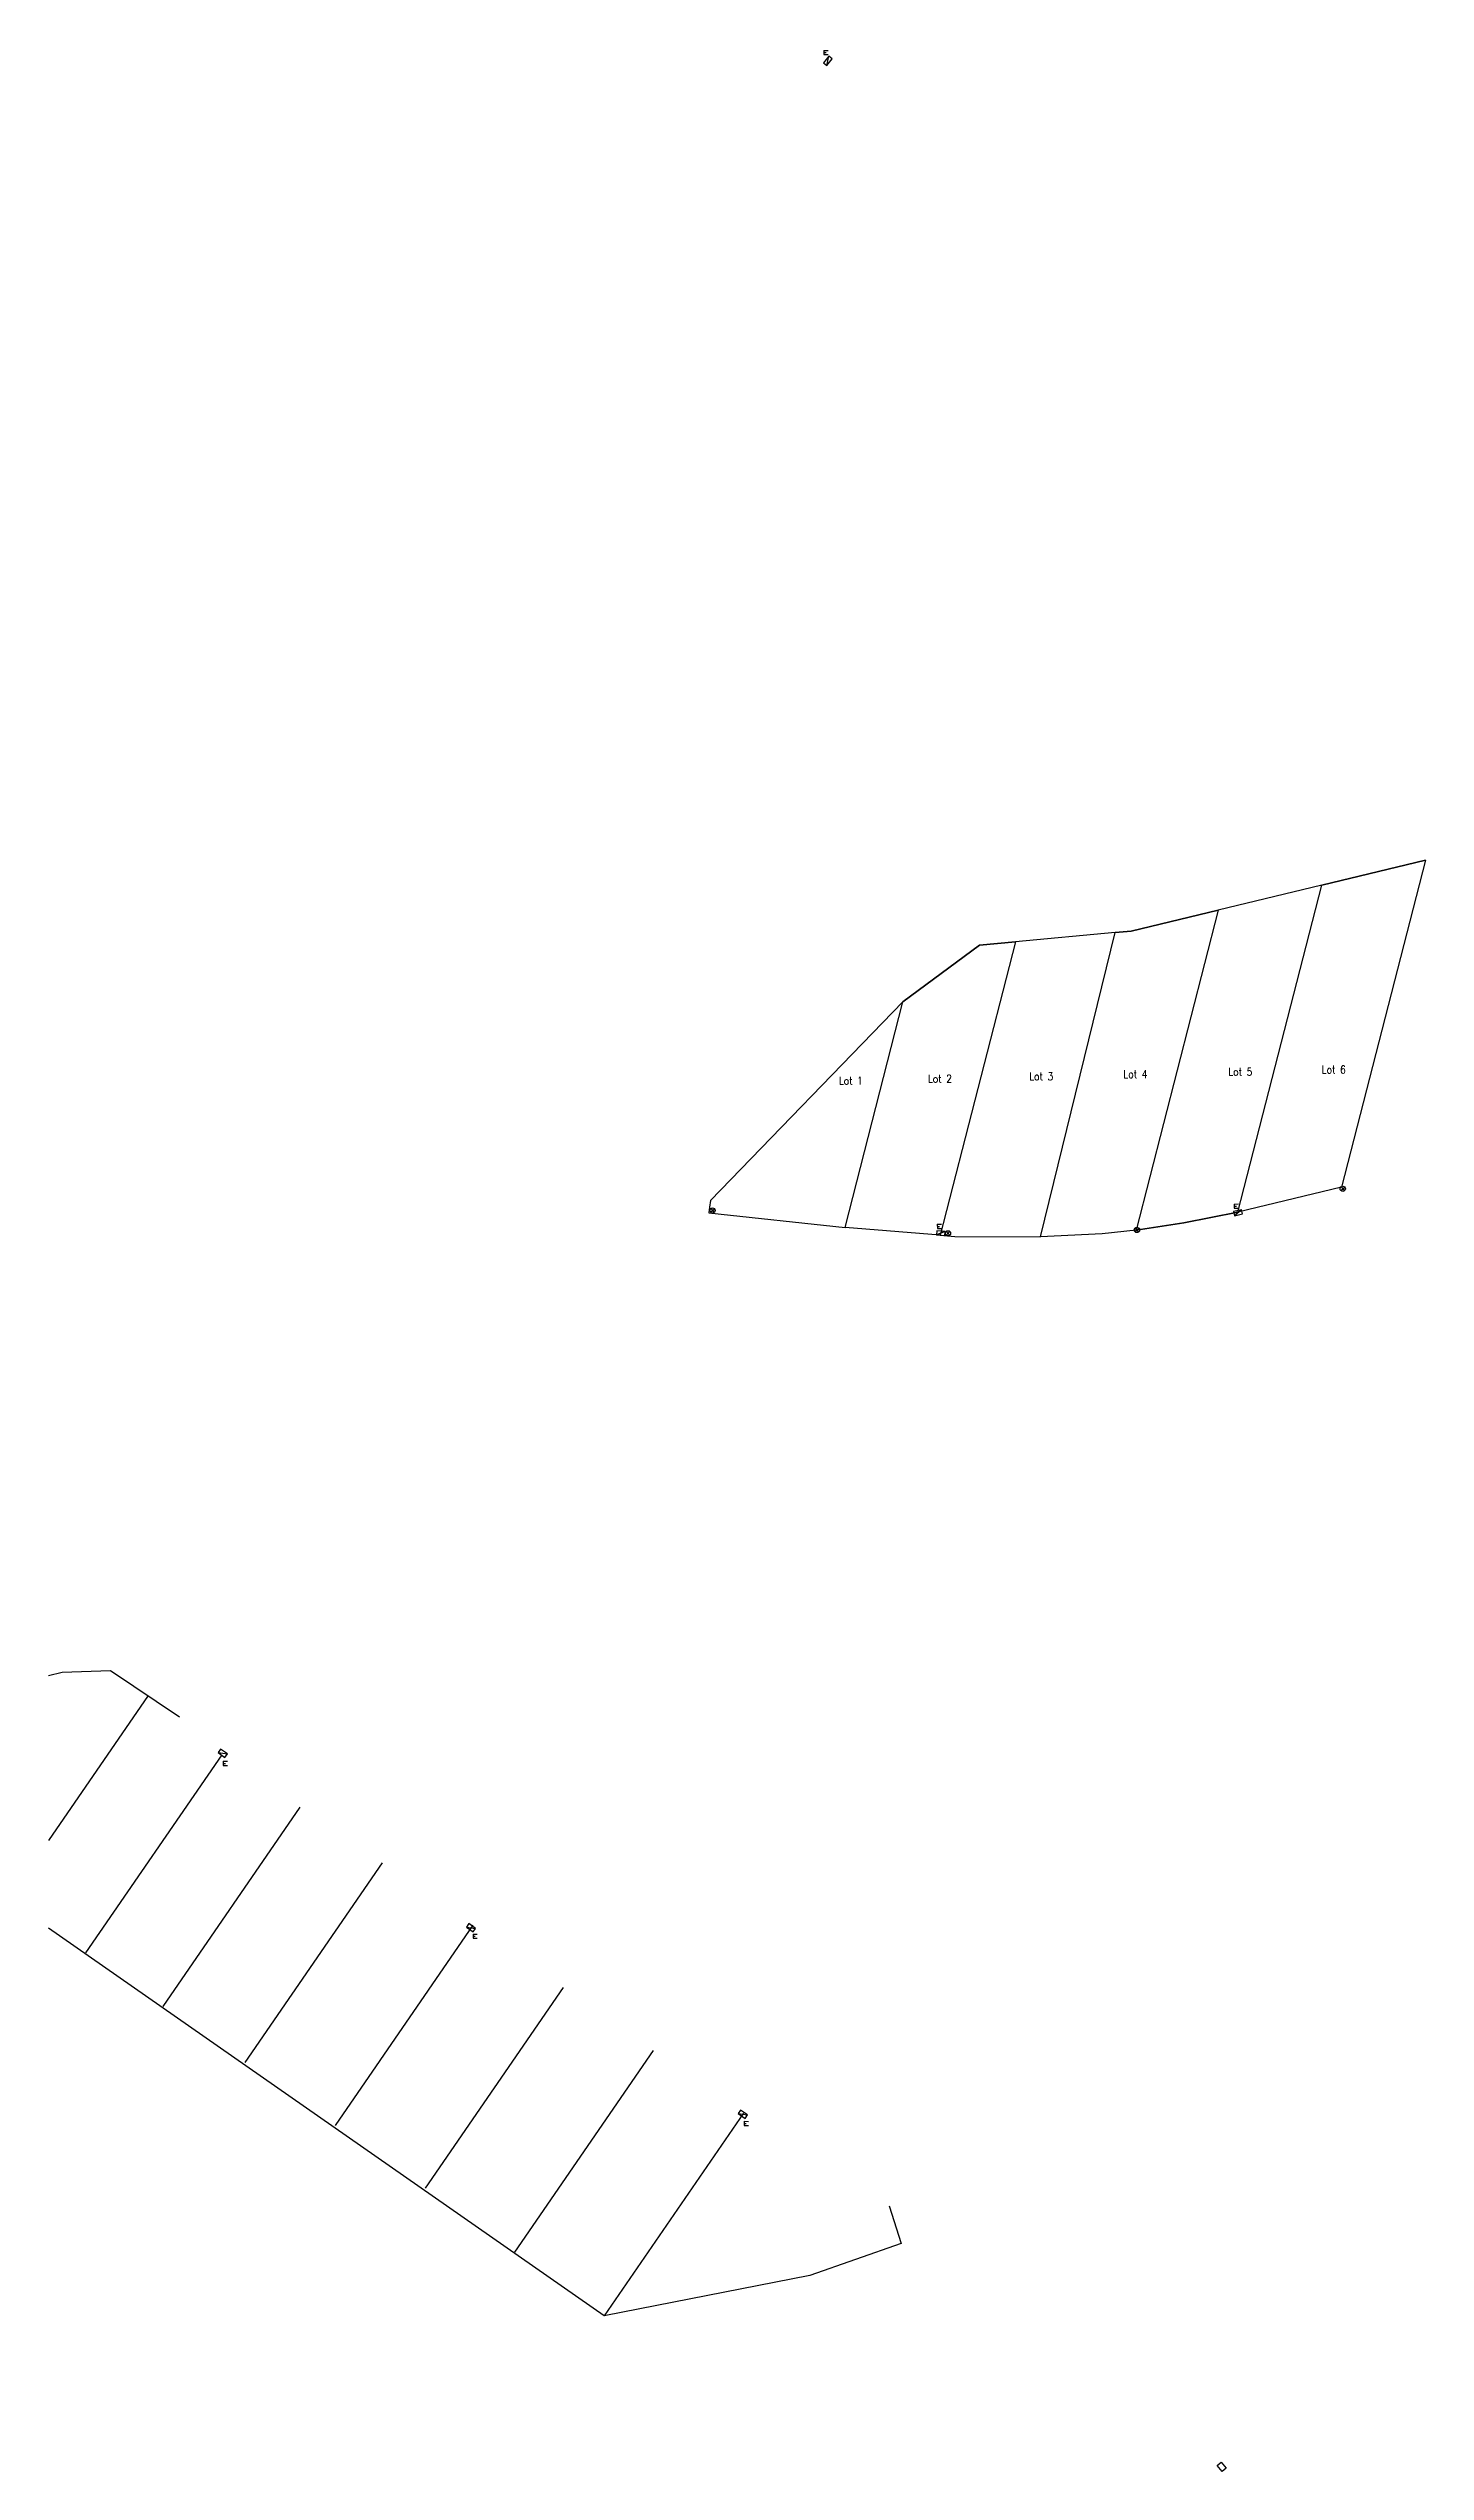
# Model space of a CAD drawing. Header units: millimetres. Extents: x 175000 to 175263, y 112429 to 112892.
import ezdxf

# ---------------------------------------------------------------- set-up
doc = ezdxf.new("R2010")
doc.units = ezdxf.units.MM
doc.layers.get('0').update_dxf_attribs({"linetype": 'CONTINUOUS'})
for name, color, linetype in [('W0008', 7, 'CONTINUOUS'), ('W0330', 7, 'CONTINUOUS'), ('W0430', 7, 'CONTINUOUS'), ('W0469', 7, 'CONTINUOUS'), ('W0991', 7, 'CONTINUOUS'), ('W1471', 7, 'CONTINUOUS')]:
    doc.layers.add(name, color=color, linetype=linetype)
doc.styles.get("Standard").update_dxf_attribs({"font": 'romans.shx', "width": 0.85})

# ---------------------------------------------------------------- blocks, each defined once
blk = doc.blocks.new('*U3')
at = {"flags": 128}
for points in [[(-1.43, 2.25), (-2.09, 1.79)], [(-0.97, 1.59), (-1.63, 1.14)], [(-1.2, 1.92), (-1.53, 1.69)], [(-0.97, 1.59), (-1.43, 2.25)], [(0.8, 0.8), (-0.8, 0.8)], [(-0.8, 0.8), (-0.8, 0)], [(0.8, 0.8), (-0.8, 0)], [(-0.8, 0), (0.8, 0)], [(0.8, 0), (0.8, 0.8)]]:
    blk.add_lwpolyline(points, dxfattribs=at)
blk = doc.blocks.new('*U2')
at = {"flags": 128}
for points in [[(-1.47, 1.82), (-2.12, 1.36)], [(-1.01, 1.17), (-1.66, 0.71)], [(-1.24, 1.5), (-1.57, 1.27)], [(-1.01, 1.17), (-1.47, 1.82)], [(0.8, 0.8), (-0.8, 0.8)], [(-0.8, 0.8), (-0.8, 0)], [(0.8, 0.8), (-0.8, 0)], [(-0.8, 0), (0.8, 0)], [(0.8, 0), (0.8, 0.8)]]:
    blk.add_lwpolyline(points, dxfattribs=at)
blk = doc.blocks.new('*U1')
at = {"flags": 128}
for points in [[(-1.45, 2.02), (-2.11, 1.56)], [(-0.99, 1.36), (-1.65, 0.9)], [(-1.22, 1.69), (-1.55, 1.46)], [(-0.99, 1.36), (-1.45, 2.02)], [(0.8, 0.8), (-0.8, 0.8)], [(-0.8, 0.8), (-0.8, 0)], [(0.8, 0.8), (-0.8, 0)], [(-0.8, 0), (0.8, 0)], [(0.8, 0), (0.8, 0.8)]]:
    blk.add_lwpolyline(points, dxfattribs=at)
blk = doc.blocks.new('T1471')
at = {"color": 0, "linetype": 'Continuous', "flags": 128}
blk.add_lwpolyline([(-0.75, -0.5), (-0.75, 0.5), (0.75, 0.5), (0.75, -0.5), (-0.75, -0.5)], dxfattribs=at)
blk = doc.blocks.new('*U5')
at = {"flags": 128}
for points in [[(0.8, 0.8), (-0.8, 0.8)], [(-0.8, 0.8), (-0.8, 0)], [(0.8, 0.8), (-0.8, 0)], [(-0.8, 0), (0.8, 0)], [(0.8, 0), (0.8, 0.8)], [(-1.14, -1.39), (-1.62, -0.75)], [(-1.14, -1.39), (-0.5, -0.91)], [(-0.82, -1.15), (-1.06, -0.83)], [(-0.5, -0.91), (-0.99, -0.27)]]:
    blk.add_lwpolyline(points, dxfattribs=at)
blk = doc.blocks.new('*U7')
at = {"flags": 128}
for points in [[(-0.84, 2.02), (-0.04, 2.1)], [(-0.84, 2.02), (-0.76, 1.22)], [(-0.8, 1.62), (-0.4, 1.66)], [(0.8, 0.8), (-0.8, 0.8)], [(-0.8, 0.8), (-0.8, 0)], [(0.8, 0.8), (-0.8, 0)], [(-0.8, 0), (0.8, 0)], [(-0.76, 1.22), (0.04, 1.3)], [(0.8, 0), (0.8, 0.8)]]:
    blk.add_lwpolyline(points, dxfattribs=at)
blk = doc.blocks.new('*U6')
at = {"flags": 128}
for points in [[(0.8, 0.8), (-0.8, 0.8)], [(-0.8, 0.8), (-0.8, 0)], [(0.8, 0.8), (-0.8, 0)], [(-0.8, 0), (0.8, 0)], [(-0.3, 2.18), (-0.48, 1.4)], [(-0.48, 1.4), (0.3, 1.22)], [(-0.39, 1.79), (0, 1.7)], [(-0.3, 2.18), (0.48, 2)], [(0.8, 0), (0.8, 0.8)]]:
    blk.add_lwpolyline(points, dxfattribs=at)
blk = doc.blocks.new('T469')
at = {"color": 0, "linetype": 'Continuous', "flags": 128}
for points in [[(-0.35, 0.35), (0.35, -0.35)], [(-0.35, -0.35), (0.35, 0.35)]]:
    blk.add_lwpolyline(points, dxfattribs=at)
at = {"color": 0, "linetype": 'Continuous'}
blk.add_circle((0, 0), 0.5, dxfattribs=at)

msp = doc.modelspace()

# ---------------------------------------------------------------- linework, layer by layer
at = {"layer": 'W0008', "color": 252, "flags": 128}
msp.add_lwpolyline([(175000, 112581.48), (175002.64, 112582.13), (175011.84, 112582.45), (175025.05, 112573.61), (175025.05, 112573.61)], dxfattribs=at)
at = {"layer": 'W0330', "color": 252, "flags": 128}
for points in [[(175263.22, 112737.35), (175247.17, 112674.84), (175227.36, 112670.06), (175243.38, 112732.56), (175263.22, 112737.35), (175243.38, 112732.56), (175223.57, 112727.79), (175207.89, 112666.61), (175217.02, 112668.02), (175227.36, 112670.06), (175217.02, 112668.02), (175207.89, 112666.61), (175201.43, 112665.91), (175189.65, 112665.3), (175203.89, 112723.5), (175206.94, 112723.78), (175223.57, 112727.79), (175206.94, 112723.78), (175203.89, 112723.5), (175184.84, 112721.72), (175170.47, 112665.65), (175173.24, 112665.42)], [(175170.47, 112665.65), (175170.47, 112665.65), (175152.26, 112667.13), (175163.31, 112710.23), (175177.93, 112721.07), (175184.84, 112721.72), (175177.93, 112721.07), (175163.31, 112710.23), (175126.52, 112672.3), (175126.35, 112671), (175126.22, 112669.93), (175152.26, 112667.13)], [(175173.24, 112665.42), (175189.65, 112665.3)], [(175019.03, 112577.64), (175000, 112549.97)], [(175033.11, 112566.36), (175007.05, 112528.46)], [(175048.06, 112556.34), (175021.89, 112518.26)], [(175063.79, 112545.67), (175037.54, 112507.5)], [(175106.2, 112459.11), (175000, 112533.23)], [(175081.1, 112533.78), (175054.78, 112495.51)], [(175098.4, 112521.87), (175072.03, 112483.52)], [(175115.6, 112509.83), (175089.11, 112471.31)], [(175132.84, 112497.85), (175106.2, 112459.11)], [(175160.71, 112480.12), (175162.96, 112472.96), (175145.5, 112466.83), (175106.2, 112459.11)]]:
    msp.add_lwpolyline(points, dxfattribs=at)

# ---------------------------------------------------------------- block references
at = {"layer": 'W0430'}
for name, p, rotation in [('*U5', (175148.65, 112890.32), 232.7618700176956), ('*U6', (175227.45, 112669.55), 13.12261362084142), ('*U7', (175170.56, 112665.64), 355.2861958260521), ('*U3', (175033.54, 112566.96), 144.9688396750841), ('*U2', (175081, 112533.61), 144.9688396746055), ('*U1', (175132.95, 112497.97), 144.9688396780543)]:
    msp.add_blockref(name, p, dxfattribs=dict(at, rotation=rotation))
at = {"layer": 'W0469', "rotation": 355.3925299035268}
for p in [(175247.39, 112674.51), (175126.93, 112670.38), (175171.94, 112666), (175208.06, 112666.63)]:
    msp.add_blockref('T469', p, dxfattribs=at)
at = {"layer": 'W1471', "rotation": 310.9328560500726}
msp.add_blockref('T1471', (175224.26, 112430.25), dxfattribs=at)

# ---------------------------------------------------------------- texts
at = {"layer": 'W0991', "color": 252, "char_height": 1.5, "attachment_point": 9}
for s, insert in [('\\A1;Lot 1', (175155.67, 112694.42)), ('\\A1;Lot 2', (175172.69, 112694.81)), ('\\A1;Lot 3', (175192.05, 112695.26)), ('\\A1;Lot 4', (175210.06, 112695.67)), ('\\A1;Lot 5', (175230.11, 112696.14)), ('\\A1;Lot 6', (175247.97, 112696.55))]:
    msp.add_mtext(s, dxfattribs=dict(at, insert=insert))

doc.saveas('drawing.dxf')
